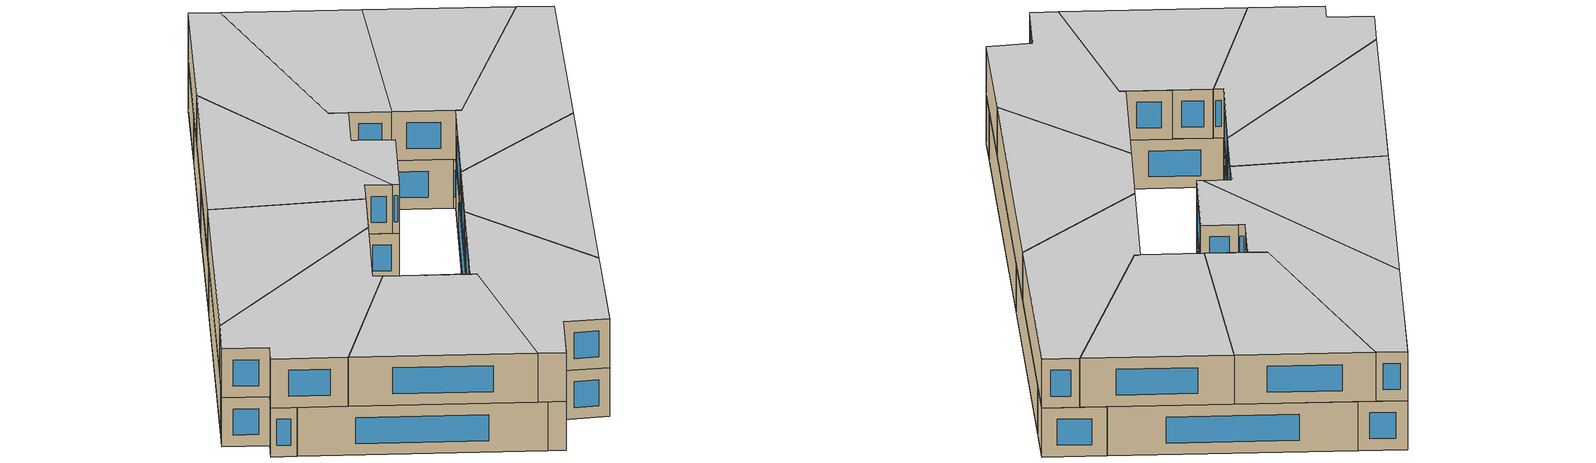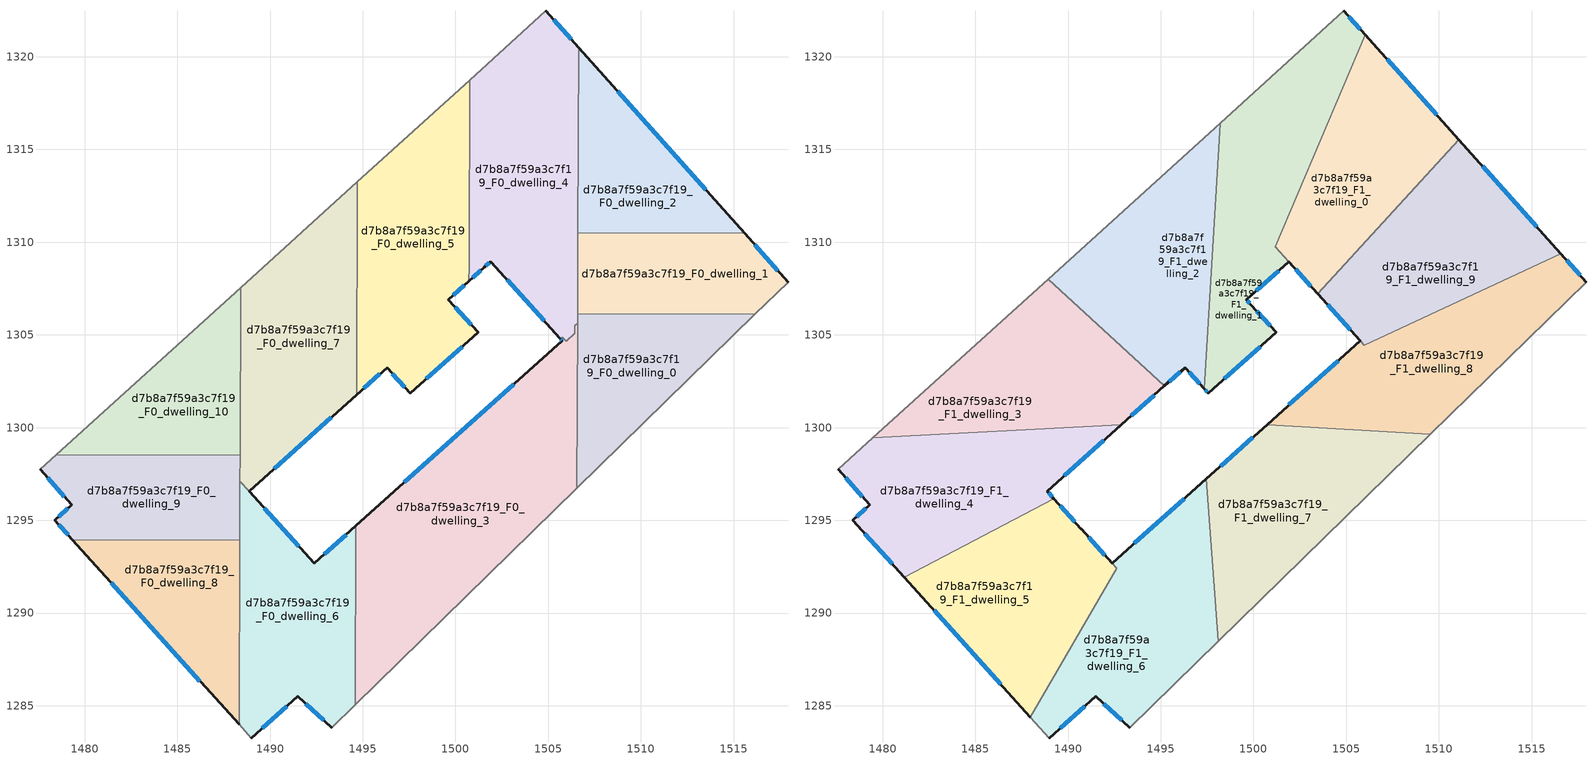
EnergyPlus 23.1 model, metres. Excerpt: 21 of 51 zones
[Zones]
d7b8a7f59a3c7f19_F0_dwelling_0
 floor ground (EU_floor_Construction): 1516.14,1306.1 1506.55,1296.74 1506.59,1306.14 z0
 wall adiabatic (EU_wall_Construction): 1506.55,1296.74 1516.14,1306.1 z0:3
 wall to d7b8a7f59a3c7f19_F0_dwelling_1 (EU_wall_Construction): 1516.14,1306.1 1506.59,1306.14 z0:3
 wall to d7b8a7f59a3c7f19_F0_dwelling_3 (EU_wall_Construction): 1506.59,1305.62 1506.55,1296.74 z0:3
 wall to d7b8a7f59a3c7f19_F0_dwelling_4 (EU_wall_Construction): 1506.59,1306.14 1506.59,1305.62 z0:3
d7b8a7f59a3c7f19_F0_dwelling_1
 floor ground (EU_floor_Construction): 1515.59,1310.47 1517.93,1307.85 1516.14,1306.1 1506.59,1306.14 1506.61,1310.5 z0
 wall outside (EU_wall_Construction): 1517.93,1307.85 1515.59,1310.47 z0:3
 wall to d7b8a7f59a3c7f19_F0_dwelling_2 (EU_wall_Construction): 1515.59,1310.47 1506.61,1310.5 z0:3
 wall adiabatic (EU_wall_Construction): 1516.14,1306.1 1517.93,1307.85 z0:3
 wall to d7b8a7f59a3c7f19_F0_dwelling_4 (EU_wall_Construction): 1506.61,1310.5 1506.59,1306.14 z0:3
 window (EU_Window_Construction): 1517.38,1308.47 1516.14,1309.85 z0.7:2.3
d7b8a7f59a3c7f19_F0_dwelling_10
 floor ground (EU_floor_Construction): 1488.42,1307.55 1488.39,1298.5 1478.47,1298.54 z0
 wall adiabatic (EU_wall_Construction): 1488.42,1307.55 1478.47,1298.54 z0:3
 wall to d7b8a7f59a3c7f19_F0_dwelling_7 (EU_wall_Construction): 1488.39,1298.5 1488.42,1307.55 z0:3
 wall to d7b8a7f59a3c7f19_F0_dwelling_9 (EU_wall_Construction): 1478.47,1298.54 1488.39,1298.5 z0:3
 ceiling adiabatic (EU_roof_Construction): 1488.39,1299.91 1488.42,1307.55 1479.47,1299.45 z3
d7b8a7f59a3c7f19_F0_dwelling_2
 floor ground (EU_floor_Construction): 1506.65,1320.49 1515.59,1310.47 1506.61,1310.5 z0
 wall outside (EU_wall_Construction): 1515.59,1310.47 1506.65,1320.49 z0:3
 wall to d7b8a7f59a3c7f19_F0_dwelling_4 (EU_wall_Construction): 1506.65,1320.49 1506.61,1310.5 z0:3
 window (EU_Window_Construction): 1513.49,1312.82 1508.75,1318.14 z0.7:2.3
d7b8a7f59a3c7f19_F0_dwelling_3
 floor ground (EU_floor_Construction): 1506.59,1305.62 1506.55,1296.74 1494.6,1285.06 1494.64,1294.7 1505.76,1304.67 1505.66,1304.79 1505.77,1304.88 1505.97,1304.66 1506.43,1305.08 1506.44,1305.48 z0
 wall outside (EU_wall_Construction): 1505.66,1304.79 1505.76,1304.67 1494.64,1294.7 z0:3
 wall adiabatic (EU_wall_Construction): 1494.6,1285.06 1506.55,1296.74 z0:3
 wall to d7b8a7f59a3c7f19_F0_dwelling_6 (EU_wall_Construction): 1494.64,1294.7 1494.6,1285.06 z0:3
 wall to d7b8a7f59a3c7f19_F0_dwelling_4 (EU_wall_Construction): 1506.59,1305.62 1506.44,1305.48 1506.43,1305.08 1505.97,1304.66 1505.77,1304.88 1505.66,1304.79 z0:3
 window (EU_Window_Construction): 1503.15,1302.33 1497.25,1297.05 / 1505.68,1304.76 1505.73,1304.7 z0.7:2.3
d7b8a7f59a3c7f19_F0_dwelling_4
 floor ground (EU_floor_Construction): 1504.88,1322.47 1506.65,1320.49 1506.59,1305.62 1506.44,1305.48 1506.43,1305.08 1505.97,1304.66 1505.77,1304.88 1505.66,1304.79 1501.9,1308.95 1501.56,1308.65 1500.73,1307.9 1500.73,1308.68 1500.73,1308.79 1500.73,1309.12 1500.77,1318.74 z0
 wall outside (EU_wall_Construction): 1506.65,1320.49 1504.88,1322.47 / 1500.73,1307.9 1501.56,1308.65 1501.9,1308.95 1505.66,1304.79 z0:3
 wall adiabatic (EU_wall_Construction): 1504.88,1322.47 1500.77,1318.74 z0:3
 wall to d7b8a7f59a3c7f19_F0_dwelling_5 (EU_wall_Construction): 1500.77,1318.74 1500.73,1309.12 1500.73,1308.79 1500.73,1308.68 1500.73,1307.9 z0:3
 window (EU_Window_Construction): 1506.23,1320.95 1505.3,1322 / 1502.78,1307.97 1504.77,1305.76 / 1501.64,1308.72 1501.82,1308.88 / 1500.92,1308.08 1501.37,1308.47 z0.7:2.3
d7b8a7f59a3c7f19_F0_dwelling_5
 floor ground (EU_floor_Construction): 1500.77,1318.74 1500.73,1307.9 1499.62,1306.91 1501.22,1305.13 1497.56,1301.85 1496.31,1303.24 1494.66,1301.77 1494.71,1313.25 z0
 wall outside (EU_wall_Construction): 1494.66,1301.77 1496.31,1303.24 1497.56,1301.85 1501.22,1305.13 1499.62,1306.91 1500.73,1307.9 z0:3
 wall to d7b8a7f59a3c7f19_F0_dwelling_7 (EU_wall_Construction): 1494.71,1313.25 1494.66,1301.77 z0:3
 wall adiabatic (EU_wall_Construction): 1500.77,1318.74 1494.71,1313.25 z0:3
 window (EU_Window_Construction): 1495.05,1302.11 1495.92,1302.89 / 1499.88,1307.14 1500.47,1307.67 / 1500.84,1305.55 1499.99,1306.49 / 1498.42,1302.62 1500.36,1304.36 / 1496.6,1302.92 1497.27,1302.18 z0.7:2.3
d7b8a7f59a3c7f19_F0_dwelling_6
 floor ground (EU_floor_Construction): 1494.64,1294.7 1494.6,1285.06 1493.33,1283.82 1491.48,1285.5 1488.98,1283.26 1488.33,1283.99 1488.38,1297.11 1492.38,1292.69 z0
 wall outside (EU_wall_Construction): 1494.64,1294.7 1492.38,1292.69 1488.87,1296.57 / 1488.98,1283.26 1491.48,1285.5 1493.33,1283.82 z0:3
 wall adiabatic (EU_wall_Construction): 1493.33,1283.82 1494.6,1285.06 / 1488.33,1283.99 1488.98,1283.26 z0:3
 wall to d7b8a7f59a3c7f19_F0_dwelling_7 (EU_wall_Construction): 1488.87,1296.58 1488.38,1297.12 z0:3
 wall to d7b8a7f59a3c7f19_F0_dwelling_8 (EU_wall_Construction): 1488.37,1293.93 1488.33,1283.99 z0:3
 wall to d7b8a7f59a3c7f19_F0_dwelling_9 (EU_wall_Construction): 1488.38,1297.11 1488.37,1293.93 z0:3
 window (EU_Window_Construction): 1491.56,1293.6 1489.7,1295.66 / 1494.11,1294.23 1492.91,1293.16 / 1491.92,1285.11 1492.9,1284.22 / 1489.57,1283.79 1490.9,1284.98 z0.7:2.3
d7b8a7f59a3c7f19_F0_dwelling_7
 floor ground (EU_floor_Construction): 1494.71,1313.25 1494.66,1301.77 1488.87,1296.58 1488.38,1297.12 1488.42,1307.55 z0
 wall outside (EU_wall_Construction): 1488.87,1296.58 1494.66,1301.77 z0:3
 wall adiabatic (EU_wall_Construction): 1494.71,1313.25 1488.42,1307.55 z0:3
 wall to d7b8a7f59a3c7f19_F0_dwelling_9 (EU_wall_Construction): 1488.38,1298.5 1488.38,1297.12 z0:3
 window (EU_Window_Construction): 1490.23,1297.79 1493.3,1300.55 z0.7:2.3
d7b8a7f59a3c7f19_F0_dwelling_8
 floor ground (EU_floor_Construction): 1488.37,1293.93 1488.33,1283.99 1479.34,1293.97 z0
 wall outside (EU_wall_Construction): 1479.34,1293.97 1488.33,1283.99 z0:3
 wall to d7b8a7f59a3c7f19_F0_dwelling_9 (EU_wall_Construction): 1488.37,1293.93 1479.34,1293.97 z0:3
 window (EU_Window_Construction): 1481.45,1291.62 1486.22,1286.33 z0.7:2.3
d7b8a7f59a3c7f19_F0_dwelling_9
 floor ground (EU_floor_Construction): 1488.39,1298.5 1488.37,1293.93 1479.34,1293.97 1478.4,1295.01 1479.32,1295.83 1477.6,1297.75 1478.47,1298.54 z0
 wall outside (EU_wall_Construction): 1477.6,1297.75 1479.32,1295.83 1478.4,1295.01 1479.34,1293.97 z0:3
 wall adiabatic (EU_wall_Construction): 1478.47,1298.54 1477.6,1297.75 z0:3
 window (EU_Window_Construction): 1478.62,1294.77 1479.12,1294.21 / 1479.1,1295.64 1478.61,1295.21 / 1478,1297.3 1478.92,1296.28 z0.7:2.3
d7b8a7f59a3c7f19_F1_dwelling_0
 floor to d7b8a7f59a3c7f19_F0_dwelling_4 (EU_floor_Construction): 1506.01,1321.2 1506.64,1320.49 1506.61,1310.65 1503.47,1307.21 1501.18,1309.75 z3
 floor to d7b8a7f59a3c7f19_F0_dwelling_2 (EU_floor_Construction): 1506.64,1320.49 1511.07,1315.54 1506.61,1310.65 z3
 wall outside (EU_wall_Construction): 1511.07,1315.54 1506.01,1321.2 / 1501.9,1308.95 1503.47,1307.21 z3:6
 wall to d7b8a7f59a3c7f19_F1_dwelling_9 (EU_wall_Construction): 1503.47,1307.21 1511.07,1315.54 z3:6
 wall to d7b8a7f59a3c7f19_F1_dwelling_1 (EU_wall_Construction): 1506.01,1321.2 1501.18,1309.75 1501.9,1308.95 z3:6
 window (EU_Window_Construction): 1509.88,1316.87 1507.2,1319.87 / 1502.27,1308.54 1503.1,1307.62 z3.7:5.3
 ceiling to d7b8a7f59a3c7f19_F2_dwelling_0 (EU_floor_Construction): 1503.47,1307.21 1511.07,1315.54 1506.01,1321.2 1501.18,1309.75 z6
d7b8a7f59a3c7f19_F1_dwelling_1
 floor to d7b8a7f59a3c7f19_F0_dwelling_5 (EU_floor_Construction): 1500.77,1318.74 1500.73,1307.9 1499.62,1306.91 1499.87,1306.63 1501.22,1305.13 1497.56,1301.85 1497.33,1302.11 1498.21,1316.42 z3
 floor to d7b8a7f59a3c7f19_F0_dwelling_4 (EU_floor_Construction): 1504.88,1322.47 1506.01,1321.2 1501.18,1309.75 1501.9,1308.95 1501.56,1308.65 1500.73,1307.9 1500.73,1309.05 1500.73,1309.12 1500.77,1318.74 z3
 wall outside (EU_wall_Construction): 1497.33,1302.11 1497.56,1301.85 1501.22,1305.13 1499.87,1306.63 1499.62,1306.91 1501.9,1308.95 / 1506.01,1321.2 1504.88,1322.47 z3:6
 wall to d7b8a7f59a3c7f19_F1_dwelling_2 (EU_wall_Construction): 1498.21,1316.42 1497.33,1302.11 z3:6
 wall adiabatic (EU_wall_Construction): 1504.88,1322.47 1498.21,1316.42 z3:6
 window (EU_Window_Construction): 1499.81,1306.69 1499.68,1306.84 / 1500.9,1305.48 1500.18,1306.28 / 1498.42,1302.62 1500.36,1304.36 / 1497.39,1302.05 1497.51,1301.91 / 1505.75,1321.49 1505.15,1322.17 / 1500.15,1307.39 1501.36,1308.47 z3.7:5.3
 ceiling to d7b8a7f59a3c7f19_F2_dwelling_1 (EU_floor_Construction): 1501.22,1305.13 1499.87,1306.63 1499.62,1306.91 1501.9,1308.95 1501.18,1309.75 1506.01,1321.2 1504.88,1322.47 1498.21,1316.42 1497.33,1302.11 1497.56,1301.85 z6
d7b8a7f59a3c7f19_F1_dwelling_2
 floor to d7b8a7f59a3c7f19_F0_dwelling_7 (EU_floor_Construction): 1494.71,1313.25 1494.67,1302.73 1488.93,1308.01 z3
 floor to d7b8a7f59a3c7f19_F0_dwelling_5 (EU_floor_Construction): 1498.21,1316.42 1497.33,1302.11 1496.31,1303.24 1495.2,1302.25 1494.67,1302.73 1494.71,1313.25 z3
 wall outside (EU_wall_Construction): 1495.2,1302.25 1496.31,1303.24 1497.33,1302.11 z3:6
 wall to d7b8a7f59a3c7f19_F1_dwelling_3 (EU_wall_Construction): 1488.93,1308.01 1495.2,1302.25 z3:6
 wall adiabatic (EU_wall_Construction): 1498.21,1316.42 1488.93,1308.01 z3:6
 window (EU_Window_Construction): 1496.55,1302.97 1497.09,1302.37 / 1495.46,1302.48 1496.05,1303.01 z3.7:5.3
 ceiling to d7b8a7f59a3c7f19_F2_dwelling_2 (EU_floor_Construction): 1497.33,1302.11 1498.21,1316.42 1488.93,1308.01 1495.2,1302.25 1496.31,1303.24 z6
d7b8a7f59a3c7f19_F1_dwelling_3
 floor to d7b8a7f59a3c7f19_F0_dwelling_7 (EU_floor_Construction): 1494.67,1302.73 1494.66,1301.77 1492.86,1300.15 1488.39,1299.91 1488.42,1307.55 1488.93,1308.01 z3
 floor adiabatic (EU_floor_Construction): 1488.42,1307.55 1488.39,1299.91 1479.47,1299.45 z3
 floor to d7b8a7f59a3c7f19_F0_dwelling_5 (EU_floor_Construction): 1495.2,1302.25 1494.66,1301.77 1494.67,1302.73 z3
 wall outside (EU_wall_Construction): 1492.86,1300.15 1495.2,1302.25 z3:6
 wall to d7b8a7f59a3c7f19_F1_dwelling_4 (EU_wall_Construction): 1479.47,1299.45 1492.86,1300.15 z3:6
 wall adiabatic (EU_wall_Construction): 1488.93,1308.01 1479.47,1299.45 z3:6
 window (EU_Window_Construction): 1493.41,1300.64 1494.65,1301.75 z3.7:5.3
 ceiling to d7b8a7f59a3c7f19_F2_dwelling_3 (EU_floor_Construction): 1492.86,1300.15 1495.2,1302.25 1488.93,1308.01 1479.47,1299.45 z6
d7b8a7f59a3c7f19_F1_dwelling_4
 floor to d7b8a7f59a3c7f19_F0_dwelling_9 (EU_floor_Construction): 1488.39,1298.5 1488.37,1295.71 1485.01,1293.94 1479.34,1293.97 1478.4,1295.01 1479.32,1295.83 1477.6,1297.75 1478.47,1298.54 z3
 floor to d7b8a7f59a3c7f19_F0_dwelling_10 (EU_floor_Construction): 1488.39,1299.91 1488.39,1298.5 1478.47,1298.54 1479.47,1299.45 z3
 floor to d7b8a7f59a3c7f19_F0_dwelling_8 (EU_floor_Construction): 1485.01,1293.94 1481.18,1291.93 1479.34,1293.97 z3
 floor to d7b8a7f59a3c7f19_F0_dwelling_7 (EU_floor_Construction): 1492.86,1300.15 1488.87,1296.58 1488.38,1297.12 1488.39,1299.91 z3
 floor to d7b8a7f59a3c7f19_F0_dwelling_6 (EU_floor_Construction): 1488.38,1297.12 1489.24,1296.17 1488.37,1295.72 z3
 wall outside (EU_wall_Construction): 1477.6,1297.75 1479.32,1295.83 1478.4,1295.01 1481.18,1291.92 / 1489.24,1296.17 1488.87,1296.58 1492.86,1300.15 z3:6
 wall adiabatic (EU_wall_Construction): 1479.47,1299.45 1477.6,1297.75 z3:6
 wall to d7b8a7f59a3c7f19_F1_dwelling_5 (EU_wall_Construction): 1481.18,1291.92 1489.24,1296.17 z3:6
 window (EU_Window_Construction): 1478,1297.3 1478.92,1296.28 / 1489.81,1297.42 1491.92,1299.31 / 1489.15,1296.27 1488.96,1296.48 / 1479.05,1294.29 1480.52,1292.65 / 1479.1,1295.64 1478.61,1295.21 z3.7:5.3
 ceiling to d7b8a7f59a3c7f19_F2_dwelling_4 (EU_floor_Construction): 1489.24,1296.17 1488.87,1296.58 1492.86,1300.15 1479.47,1299.45 1477.6,1297.75 1479.32,1295.83 1478.4,1295.01 1481.18,1291.92 z6
d7b8a7f59a3c7f19_F1_dwelling_5
 floor to d7b8a7f59a3c7f19_F0_dwelling_8 (EU_floor_Construction): 1488.37,1293.93 1488.33,1285.01 1487.97,1284.39 1481.18,1291.93 1485.01,1293.94 z3
 floor to d7b8a7f59a3c7f19_F0_dwelling_9 (EU_floor_Construction): 1488.37,1295.71 1488.37,1293.93 1485.01,1293.94 z3
 floor to d7b8a7f59a3c7f19_F0_dwelling_6 (EU_floor_Construction): 1489.24,1296.17 1492.62,1292.42 1488.33,1285.01 1488.37,1295.72 z3
 wall outside (EU_wall_Construction): 1481.18,1291.92 1487.97,1284.39 / 1490.71,1294.53 1489.24,1296.17 z3:6
 wall to d7b8a7f59a3c7f19_F1_dwelling_6 (EU_wall_Construction): 1487.97,1284.39 1492.62,1292.42 1490.71,1294.53 z3:6
 window (EU_Window_Construction): 1482.77,1290.15 1486.38,1286.16 / 1490.37,1294.92 1489.58,1295.79 z3.7:5.3
 ceiling to d7b8a7f59a3c7f19_F2_dwelling_5 (EU_floor_Construction): 1487.97,1284.39 1492.62,1292.42 1489.24,1296.17 1481.18,1291.92 z6
d7b8a7f59a3c7f19_F1_dwelling_6
 floor to d7b8a7f59a3c7f19_F0_dwelling_6 (EU_floor_Construction): 1494.63,1294.7 1494.6,1285.06 1493.33,1283.82 1491.48,1285.5 1488.98,1283.26 1488.33,1283.99 1488.33,1285.01 1492.62,1292.42 1490.89,1294.34 1492.38,1292.69 z3
 floor to d7b8a7f59a3c7f19_F0_dwelling_8 (EU_floor_Construction): 1488.33,1285.01 1488.33,1283.99 1487.97,1284.39 z3
 floor to d7b8a7f59a3c7f19_F0_dwelling_3 (EU_floor_Construction): 1497.46,1297.24 1498.11,1288.49 1494.6,1285.06 1494.63,1294.7 z3
 wall outside (EU_wall_Construction): 1497.46,1297.24 1492.38,1292.69 1490.72,1294.53 / 1488.98,1283.26 1491.48,1285.5 1493.33,1283.82 z3:6
 wall to d7b8a7f59a3c7f19_F1_dwelling_7 (EU_wall_Construction): 1498.11,1288.49 1497.46,1297.24 z3:6
 wall adiabatic (EU_wall_Construction): 1493.33,1283.82 1498.11,1288.49 / 1487.97,1284.39 1488.98,1283.26 z3:6
 window (EU_Window_Construction): 1491.99,1293.12 1491.11,1294.1 / 1496.27,1296.17 1493.58,1293.75 / 1491.92,1285.11 1492.9,1284.22 / 1489.57,1283.79 1490.9,1284.98 z3.7:5.3
 ceiling to d7b8a7f59a3c7f19_F2_dwelling_6 (EU_floor_Construction): 1493.33,1283.82 1498.11,1288.49 1497.46,1297.24 1492.38,1292.69 1490.72,1294.53 1492.62,1292.42 1487.97,1284.39 1488.98,1283.26 1491.48,1285.5 z6
d7b8a7f59a3c7f19_F1_dwelling_7
 floor to d7b8a7f59a3c7f19_F0_dwelling_3 (EU_floor_Construction): 1506.56,1299.82 1506.55,1296.74 1498.11,1288.49 1497.46,1297.24 1500.73,1300.17 z3
 floor to d7b8a7f59a3c7f19_F0_dwelling_0 (EU_floor_Construction): 1509.52,1299.64 1506.55,1296.74 1506.56,1299.82 z3
 wall outside (EU_wall_Construction): 1500.73,1300.17 1497.46,1297.24 z3:6
 wall to d7b8a7f59a3c7f19_F1_dwelling_8 (EU_wall_Construction): 1509.52,1299.64 1500.73,1300.17 z3:6
 wall adiabatic (EU_wall_Construction): 1498.11,1288.49 1509.52,1299.64 z3:6
 window (EU_Window_Construction): 1499.96,1299.48 1498.23,1297.92 z3.7:5.3
 ceiling to d7b8a7f59a3c7f19_F2_dwelling_7 (EU_floor_Construction): 1509.52,1299.64 1500.73,1300.17 1497.46,1297.24 1498.11,1288.49 z6
d7b8a7f59a3c7f19_F1_dwelling_8
 floor to d7b8a7f59a3c7f19_F0_dwelling_0 (EU_floor_Construction): 1516.14,1306.1 1509.52,1299.64 1506.56,1299.82 1506.58,1304.74 1509.57,1306.13 z3
 floor to d7b8a7f59a3c7f19_F0_dwelling_1 (EU_floor_Construction): 1516.57,1309.38 1517.93,1307.85 1516.14,1306.1 1509.57,1306.13 z3
 floor to d7b8a7f59a3c7f19_F0_dwelling_3 (EU_floor_Construction): 1506.58,1304.74 1506.56,1299.82 1500.73,1300.17 1505.76,1304.67 1505.97,1304.45 z3
 wall outside (EU_wall_Construction): 1517.93,1307.85 1516.57,1309.38 / 1505.76,1304.67 1500.73,1300.17 z3:6
 wall adiabatic (EU_wall_Construction): 1509.52,1299.64 1517.93,1307.85 z3:6
 wall to d7b8a7f59a3c7f19_F1_dwelling_9 (EU_wall_Construction): 1516.57,1309.38 1505.97,1304.45 1505.76,1304.68 z3:6
 window (EU_Window_Construction): 1517.61,1308.21 1516.89,1309.02 / 1504.58,1303.62 1501.91,1301.23 z3.7:5.3
 ceiling to d7b8a7f59a3c7f19_F2_dwelling_8 (EU_floor_Construction): 1517.93,1307.85 1516.57,1309.38 1505.97,1304.45 1505.76,1304.67 1500.73,1300.17 1509.52,1299.64 z6
d7b8a7f59a3c7f19_F1_dwelling_9
 floor to d7b8a7f59a3c7f19_F0_dwelling_1 (EU_floor_Construction): 1515.59,1310.47 1516.57,1309.38 1509.57,1306.13 1506.59,1306.14 1506.61,1310.5 z3
 floor to d7b8a7f59a3c7f19_F0_dwelling_2 (EU_floor_Construction): 1511.07,1315.54 1515.59,1310.47 1506.61,1310.5 1506.61,1310.65 z3
 floor to d7b8a7f59a3c7f19_F0_dwelling_4 (EU_floor_Construction): 1506.61,1310.65 1506.59,1305.62 1506.44,1305.48 1506.43,1305.08 1505.97,1304.66 1505.77,1304.88 1505.66,1304.79 1503.47,1307.21 z3
 floor to d7b8a7f59a3c7f19_F0_dwelling_0 (EU_floor_Construction): 1509.57,1306.13 1506.58,1304.74 1506.59,1306.14 z3
 floor to d7b8a7f59a3c7f19_F0_dwelling_3 (EU_floor_Construction): 1506.59,1305.62 1506.58,1304.74 1505.97,1304.45 1505.75,1304.68 1505.66,1304.79 1505.77,1304.88 1505.97,1304.66 1506.43,1305.08 1506.44,1305.48 z3
 wall outside (EU_wall_Construction): 1516.57,1309.38 1511.07,1315.54 / 1503.47,1307.21 1505.75,1304.68 z3:6
 window (EU_Window_Construction): 1515.28,1310.83 1512.36,1314.09 / 1504,1306.62 1505.22,1305.27 z3.7:5.3
 ceiling to d7b8a7f59a3c7f19_F2_dwelling_9 (EU_floor_Construction): 1516.57,1309.38 1511.07,1315.54 1503.47,1307.21 1505.75,1304.68 1505.97,1304.45 z6
[Building]
EU S2 Campaign: North Axis=0; Terrain=City; Solar Distribution=FullExterior
[Site:Location]
Budapest.Ferenc.Liszt.Intl.AP: Latitude=47.437; Longitude=19.256; Time Zone=1; Elevation=185
[SizingPeriod:WeatherFileDays]
AnnualSizingPeriod: Begin Month=1; Begin Day of Month=1; End Month=12; End Day of Month=31; Day of Week for Start Day=Monday; Use Weather File Daylight Saving Period=No; Use Weather File Rain and Snow Indicators=No
[MATERIAL]
EU_InternalMass_Material: Roughness=MediumRough; Thickness=0.1; Conductivity=1; Density=1800; Specific Heat=900; Thermal Absorptance=0.9; Solar Absorptance=0.7; Visible Absorptance=0.7
[MATERIAL:NOMASS] Roughness=MediumRough; Thermal Absorptance=0.9; Solar Absorptance=0.7; Visible Absorptance=0.7
Name | Thermal Resistance
EU_wall_NoMass | 0.832559
EU_roof_NoMass | 1.39638
EU_floor_NoMass | 0.872794
[WINDOWMATERIAL:SIMPLEGLAZINGSYSTEM]
EU_Window_SimpleGlazing: UFactor=2.79869; Solar Heat Gain Coefficient=0.75; Visible Transmittance=0.75
[CONSTRUCTION]
EU_wall_Construction: EU_wall_NoMass
EU_roof_Construction: EU_roof_NoMass
EU_floor_Construction: EU_floor_NoMass
EU_Window_Construction: EU_Window_SimpleGlazing
EU_InternalMass_Construction: EU_InternalMass_Material
[ZONE] Type=1; Multiplier=1; Ceiling Height=autocalculate; Floor Area=autocalculate; Part of Total Floor Area=Yes
Name | Volume
d7b8a7f59a3c7f19_F0_dwelling_0 | 134.629
d7b8a7f59a3c7f19_F1_dwelling_0 | 185.321
d7b8a7f59a3c7f19_F0_dwelling_1 | 134.603
d7b8a7f59a3c7f19_F1_dwelling_1 | 218.543
d7b8a7f59a3c7f19_F0_dwelling_10 | 134.643
d7b8a7f59a3c7f19_F0_dwelling_2 | 134.647
d7b8a7f59a3c7f19_F1_dwelling_2 | 201.931
d7b8a7f59a3c7f19_F0_dwelling_3 | 327.218
d7b8a7f59a3c7f19_F1_dwelling_3 | 201.933
d7b8a7f59a3c7f19_F0_dwelling_4 | 246.29
d7b8a7f59a3c7f19_F1_dwelling_4 | 201.954
d7b8a7f59a3c7f19_F0_dwelling_5 | 234.228
d7b8a7f59a3c7f19_F1_dwelling_5 | 201.28
d7b8a7f59a3c7f19_F0_dwelling_6 | 189.266
d7b8a7f59a3c7f19_F1_dwelling_6 | 202.59
d7b8a7f59a3c7f19_F0_dwelling_7 | 214.525
d7b8a7f59a3c7f19_F1_dwelling_7 | 201.922
d7b8a7f59a3c7f19_F0_dwelling_8 | 134.624
d7b8a7f59a3c7f19_F1_dwelling_8 | 202.512
d7b8a7f59a3c7f19_F0_dwelling_9 | 134.644
d7b8a7f59a3c7f19_F1_dwelling_9 | 201.268
[INTERNALMASS] Construction=EU_InternalMass_Construction
Name | Zone or ZoneList | Surface Area
d7b8a7f59a3c7f19_F0_dwelling_0_EU_InternalMass | d7b8a7f59a3c7f19_F0_dwelling_0 | 44.8763
d7b8a7f59a3c7f19_F0_dwelling_1_EU_InternalMass | d7b8a7f59a3c7f19_F0_dwelling_1 | 44.8678
d7b8a7f59a3c7f19_F0_dwelling_2_EU_InternalMass | d7b8a7f59a3c7f19_F0_dwelling_2 | 44.8823
d7b8a7f59a3c7f19_F0_dwelling_3_EU_InternalMass | d7b8a7f59a3c7f19_F0_dwelling_3 | 109.072
d7b8a7f59a3c7f19_F0_dwelling_4_EU_InternalMass | d7b8a7f59a3c7f19_F0_dwelling_4 | 82.0996
d7b8a7f59a3c7f19_F0_dwelling_5_EU_InternalMass | d7b8a7f59a3c7f19_F0_dwelling_5 | 78.0767
d7b8a7f59a3c7f19_F0_dwelling_6_EU_InternalMass | d7b8a7f59a3c7f19_F0_dwelling_6 | 63.1073
d7b8a7f59a3c7f19_F0_dwelling_7_EU_InternalMass | d7b8a7f59a3c7f19_F0_dwelling_7 | 71.5081
d7b8a7f59a3c7f19_F0_dwelling_8_EU_InternalMass | d7b8a7f59a3c7f19_F0_dwelling_8 | 44.8748
d7b8a7f59a3c7f19_F0_dwelling_9_EU_InternalMass | d7b8a7f59a3c7f19_F0_dwelling_9 | 44.8814
d7b8a7f59a3c7f19_F0_dwelling_10_EU_InternalMass | d7b8a7f59a3c7f19_F0_dwelling_10 | 44.8809
d7b8a7f59a3c7f19_F1_dwelling_0_EU_InternalMass | d7b8a7f59a3c7f19_F1_dwelling_0 | 61.7746
d7b8a7f59a3c7f19_F1_dwelling_1_EU_InternalMass | d7b8a7f59a3c7f19_F1_dwelling_1 | 72.846
d7b8a7f59a3c7f19_F1_dwelling_2_EU_InternalMass | d7b8a7f59a3c7f19_F1_dwelling_2 | 67.3104
d7b8a7f59a3c7f19_F1_dwelling_3_EU_InternalMass | d7b8a7f59a3c7f19_F1_dwelling_3 | 67.3111
d7b8a7f59a3c7f19_F1_dwelling_4_EU_InternalMass | d7b8a7f59a3c7f19_F1_dwelling_4 | 67.318
d7b8a7f59a3c7f19_F1_dwelling_5_EU_InternalMass | d7b8a7f59a3c7f19_F1_dwelling_5 | 67.0928
d7b8a7f59a3c7f19_F1_dwelling_6_EU_InternalMass | d7b8a7f59a3c7f19_F1_dwelling_6 | 67.5378
d7b8a7f59a3c7f19_F1_dwelling_7_EU_InternalMass | d7b8a7f59a3c7f19_F1_dwelling_7 | 67.3072
d7b8a7f59a3c7f19_F1_dwelling_8_EU_InternalMass | d7b8a7f59a3c7f19_F1_dwelling_8 | 67.5364
d7b8a7f59a3c7f19_F1_dwelling_9_EU_InternalMass | d7b8a7f59a3c7f19_F1_dwelling_9 | 67.0888
[OTHEREQUIPMENT] Fuel Type=Electricity; Design Level Calculation Method=Watts/Area; Power per Zone Floor Area=1; Fraction Latent=0; Fraction Radiant=0; Fraction Lost=0; Carbon Dioxide Generation Rate=0; EndUse Subcategory=EU_Step8_InternalGains
Name | Zone or ZoneList or Space or SpaceList | Schedule
EU_Step8_InternalGain_d7b8a7f59a3c7f19_F0_dwelling_0_f000 | d7b8a7f59a3c7f19_F0_dwelling_0 | EU_Step8_GainSchedule_d7b8a7f59a3c7f19_F0_dwelling_0_f000
EU_Step8_InternalGain_d7b8a7f59a3c7f19_F0_dwelling_1_f000 | d7b8a7f59a3c7f19_F0_dwelling_1 | EU_Step8_GainSchedule_d7b8a7f59a3c7f19_F0_dwelling_1_f000
EU_Step8_InternalGain_d7b8a7f59a3c7f19_F0_dwelling_2_f000 | d7b8a7f59a3c7f19_F0_dwelling_2 | EU_Step8_GainSchedule_d7b8a7f59a3c7f19_F0_dwelling_2_f000
EU_Step8_InternalGain_d7b8a7f59a3c7f19_F0_dwelling_3_f000 | d7b8a7f59a3c7f19_F0_dwelling_3 | EU_Step8_GainSchedule_d7b8a7f59a3c7f19_F0_dwelling_3_f000
EU_Step8_InternalGain_d7b8a7f59a3c7f19_F0_dwelling_4_f000 | d7b8a7f59a3c7f19_F0_dwelling_4 | EU_Step8_GainSchedule_d7b8a7f59a3c7f19_F0_dwelling_4_f000
EU_Step8_InternalGain_d7b8a7f59a3c7f19_F0_dwelling_5_f000 | d7b8a7f59a3c7f19_F0_dwelling_5 | EU_Step8_GainSchedule_d7b8a7f59a3c7f19_F0_dwelling_5_f000
EU_Step8_InternalGain_d7b8a7f59a3c7f19_F0_dwelling_6_f000 | d7b8a7f59a3c7f19_F0_dwelling_6 | EU_Step8_GainSchedule_d7b8a7f59a3c7f19_F0_dwelling_6_f000
EU_Step8_InternalGain_d7b8a7f59a3c7f19_F0_dwelling_7_f000 | d7b8a7f59a3c7f19_F0_dwelling_7 | EU_Step8_GainSchedule_d7b8a7f59a3c7f19_F0_dwelling_7_f000
EU_Step8_InternalGain_d7b8a7f59a3c7f19_F0_dwelling_8_f000 | d7b8a7f59a3c7f19_F0_dwelling_8 | EU_Step8_GainSchedule_d7b8a7f59a3c7f19_F0_dwelling_8_f000
EU_Step8_InternalGain_d7b8a7f59a3c7f19_F0_dwelling_9_f000 | d7b8a7f59a3c7f19_F0_dwelling_9 | EU_Step8_GainSchedule_d7b8a7f59a3c7f19_F0_dwelling_9_f000
EU_Step8_InternalGain_d7b8a7f59a3c7f19_F0_dwelling_10_f000 | d7b8a7f59a3c7f19_F0_dwelling_10 | EU_Step8_GainSchedule_d7b8a7f59a3c7f19_F0_dwelling_10_f000
EU_Step8_InternalGain_d7b8a7f59a3c7f19_F1_dwelling_0_f000 | d7b8a7f59a3c7f19_F1_dwelling_0 | EU_Step8_GainSchedule_d7b8a7f59a3c7f19_F1_dwelling_0_f000
EU_Step8_InternalGain_d7b8a7f59a3c7f19_F1_dwelling_1_f000 | d7b8a7f59a3c7f19_F1_dwelling_1 | EU_Step8_GainSchedule_d7b8a7f59a3c7f19_F1_dwelling_1_f000
EU_Step8_InternalGain_d7b8a7f59a3c7f19_F1_dwelling_2_f000 | d7b8a7f59a3c7f19_F1_dwelling_2 | EU_Step8_GainSchedule_d7b8a7f59a3c7f19_F1_dwelling_2_f000
EU_Step8_InternalGain_d7b8a7f59a3c7f19_F1_dwelling_3_f000 | d7b8a7f59a3c7f19_F1_dwelling_3 | EU_Step8_GainSchedule_d7b8a7f59a3c7f19_F1_dwelling_3_f000
EU_Step8_InternalGain_d7b8a7f59a3c7f19_F1_dwelling_4_f000 | d7b8a7f59a3c7f19_F1_dwelling_4 | EU_Step8_GainSchedule_d7b8a7f59a3c7f19_F1_dwelling_4_f000
EU_Step8_InternalGain_d7b8a7f59a3c7f19_F1_dwelling_5_f000 | d7b8a7f59a3c7f19_F1_dwelling_5 | EU_Step8_GainSchedule_d7b8a7f59a3c7f19_F1_dwelling_5_f000
EU_Step8_InternalGain_d7b8a7f59a3c7f19_F1_dwelling_6_f000 | d7b8a7f59a3c7f19_F1_dwelling_6 | EU_Step8_GainSchedule_d7b8a7f59a3c7f19_F1_dwelling_6_f000
EU_Step8_InternalGain_d7b8a7f59a3c7f19_F1_dwelling_7_f000 | d7b8a7f59a3c7f19_F1_dwelling_7 | EU_Step8_GainSchedule_d7b8a7f59a3c7f19_F1_dwelling_7_f000
EU_Step8_InternalGain_d7b8a7f59a3c7f19_F1_dwelling_8_f000 | d7b8a7f59a3c7f19_F1_dwelling_8 | EU_Step8_GainSchedule_d7b8a7f59a3c7f19_F1_dwelling_8_f000
EU_Step8_InternalGain_d7b8a7f59a3c7f19_F1_dwelling_9_f000 | d7b8a7f59a3c7f19_F1_dwelling_9 | EU_Step8_GainSchedule_d7b8a7f59a3c7f19_F1_dwelling_9_f000
[ZONEVENTILATION:DESIGNFLOWRATE] Schedule=EU_AlwaysOn; Design Flow Rate Calculation Method=AirChanges/Hour; Air Changes per Hour=0.475469; Ventilation Type=Natural; Fan Pressure Rise=0; Fan Total Efficiency=1; Constant Term Coefficient=1; Temperature Term Coefficient=0; Velocity Term Coefficient=0; Velocity Squared Term Coefficient=0; Minimum Indoor Temperature=-100; Maximum Indoor Temperature=100; Delta Temperature=-100; Minimum Outdoor Temperature=-100; Maximum Outdoor Temperature=100; Maximum Wind Speed=40
Name | Zone or ZoneList or Space or SpaceList
EU_ConstantAir_d7b8a7f59a3c7f19_F0_dwelling_0 | d7b8a7f59a3c7f19_F0_dwelling_0
EU_ConstantAir_d7b8a7f59a3c7f19_F0_dwelling_1 | d7b8a7f59a3c7f19_F0_dwelling_1
EU_ConstantAir_d7b8a7f59a3c7f19_F0_dwelling_2 | d7b8a7f59a3c7f19_F0_dwelling_2
EU_ConstantAir_d7b8a7f59a3c7f19_F0_dwelling_3 | d7b8a7f59a3c7f19_F0_dwelling_3
EU_ConstantAir_d7b8a7f59a3c7f19_F0_dwelling_4 | d7b8a7f59a3c7f19_F0_dwelling_4
EU_ConstantAir_d7b8a7f59a3c7f19_F0_dwelling_5 | d7b8a7f59a3c7f19_F0_dwelling_5
EU_ConstantAir_d7b8a7f59a3c7f19_F0_dwelling_6 | d7b8a7f59a3c7f19_F0_dwelling_6
EU_ConstantAir_d7b8a7f59a3c7f19_F0_dwelling_7 | d7b8a7f59a3c7f19_F0_dwelling_7
EU_ConstantAir_d7b8a7f59a3c7f19_F0_dwelling_8 | d7b8a7f59a3c7f19_F0_dwelling_8
EU_ConstantAir_d7b8a7f59a3c7f19_F0_dwelling_9 | d7b8a7f59a3c7f19_F0_dwelling_9
EU_ConstantAir_d7b8a7f59a3c7f19_F0_dwelling_10 | d7b8a7f59a3c7f19_F0_dwelling_10
EU_ConstantAir_d7b8a7f59a3c7f19_F1_dwelling_0 | d7b8a7f59a3c7f19_F1_dwelling_0
EU_ConstantAir_d7b8a7f59a3c7f19_F1_dwelling_1 | d7b8a7f59a3c7f19_F1_dwelling_1
EU_ConstantAir_d7b8a7f59a3c7f19_F1_dwelling_2 | d7b8a7f59a3c7f19_F1_dwelling_2
EU_ConstantAir_d7b8a7f59a3c7f19_F1_dwelling_3 | d7b8a7f59a3c7f19_F1_dwelling_3
EU_ConstantAir_d7b8a7f59a3c7f19_F1_dwelling_4 | d7b8a7f59a3c7f19_F1_dwelling_4
EU_ConstantAir_d7b8a7f59a3c7f19_F1_dwelling_5 | d7b8a7f59a3c7f19_F1_dwelling_5
EU_ConstantAir_d7b8a7f59a3c7f19_F1_dwelling_6 | d7b8a7f59a3c7f19_F1_dwelling_6
EU_ConstantAir_d7b8a7f59a3c7f19_F1_dwelling_7 | d7b8a7f59a3c7f19_F1_dwelling_7
EU_ConstantAir_d7b8a7f59a3c7f19_F1_dwelling_8 | d7b8a7f59a3c7f19_F1_dwelling_8
EU_ConstantAir_d7b8a7f59a3c7f19_F1_dwelling_9 | d7b8a7f59a3c7f19_F1_dwelling_9
[HVACTEMPLATE:THERMOSTAT] Constant Heating Setpoint=20; Constant Cooling Setpoint=50
EU_HeatOnly_d7b8a7f59a3c7f19_F0_dwelling_0; EU_HeatOnly_d7b8a7f59a3c7f19_F0_dwelling_1; EU_HeatOnly_d7b8a7f59a3c7f19_F0_dwelling_2; EU_HeatOnly_d7b8a7f59a3c7f19_F0_dwelling_3; EU_HeatOnly_d7b8a7f59a3c7f19_F0_dwelling_4; EU_HeatOnly_d7b8a7f59a3c7f19_F0_dwelling_5; EU_HeatOnly_d7b8a7f59a3c7f19_F0_dwelling_6; EU_HeatOnly_d7b8a7f59a3c7f19_F0_dwelling_7; EU_HeatOnly_d7b8a7f59a3c7f19_F0_dwelling_8; EU_HeatOnly_d7b8a7f59a3c7f19_F0_dwelling_9; EU_HeatOnly_d7b8a7f59a3c7f19_F0_dwelling_10; EU_HeatOnly_d7b8a7f59a3c7f19_F1_dwelling_0; EU_HeatOnly_d7b8a7f59a3c7f19_F1_dwelling_1; EU_HeatOnly_d7b8a7f59a3c7f19_F1_dwelling_2; EU_HeatOnly_d7b8a7f59a3c7f19_F1_dwelling_3; EU_HeatOnly_d7b8a7f59a3c7f19_F1_dwelling_4; EU_HeatOnly_d7b8a7f59a3c7f19_F1_dwelling_5; EU_HeatOnly_d7b8a7f59a3c7f19_F1_dwelling_6; EU_HeatOnly_d7b8a7f59a3c7f19_F1_dwelling_7; EU_HeatOnly_d7b8a7f59a3c7f19_F1_dwelling_8; EU_HeatOnly_d7b8a7f59a3c7f19_F1_dwelling_9; EU_HeatOnly_d7b8a7f59a3c7f19_F2_dwelling_0; EU_HeatOnly_d7b8a7f59a3c7f19_F2_dwelling_1; EU_HeatOnly_d7b8a7f59a3c7f19_F2_dwelling_2; EU_HeatOnly_d7b8a7f59a3c7f19_F2_dwelling_3; EU_HeatOnly_d7b8a7f59a3c7f19_F2_dwelling_4; EU_HeatOnly_d7b8a7f59a3c7f19_F2_dwelling_5; EU_HeatOnly_d7b8a7f59a3c7f19_F2_dwelling_6; EU_HeatOnly_d7b8a7f59a3c7f19_F2_dwelling_7; EU_HeatOnly_d7b8a7f59a3c7f19_F2_dwelling_8; EU_HeatOnly_d7b8a7f59a3c7f19_F2_dwelling_9; EU_HeatOnly_d7b8a7f59a3c7f19_F3_dwelling_0; EU_HeatOnly_d7b8a7f59a3c7f19_F3_dwelling_1; EU_HeatOnly_d7b8a7f59a3c7f19_F3_dwelling_2; EU_HeatOnly_d7b8a7f59a3c7f19_F3_dwelling_3; EU_HeatOnly_d7b8a7f59a3c7f19_F3_dwelling_4; EU_HeatOnly_d7b8a7f59a3c7f19_F3_dwelling_5; EU_HeatOnly_d7b8a7f59a3c7f19_F3_dwelling_6; EU_HeatOnly_d7b8a7f59a3c7f19_F3_dwelling_7; EU_HeatOnly_d7b8a7f59a3c7f19_F3_dwelling_8; EU_HeatOnly_d7b8a7f59a3c7f19_F3_dwelling_9; EU_HeatOnly_d7b8a7f59a3c7f19_F4_dwelling_0; EU_HeatOnly_d7b8a7f59a3c7f19_F4_dwelling_1; EU_HeatOnly_d7b8a7f59a3c7f19_F4_dwelling_2; EU_HeatOnly_d7b8a7f59a3c7f19_F4_dwelling_3; EU_HeatOnly_d7b8a7f59a3c7f19_F4_dwelling_4; EU_HeatOnly_d7b8a7f59a3c7f19_F4_dwelling_5; EU_HeatOnly_d7b8a7f59a3c7f19_F4_dwelling_6; EU_HeatOnly_d7b8a7f59a3c7f19_F4_dwelling_7; EU_HeatOnly_d7b8a7f59a3c7f19_F4_dwelling_8; EU_HeatOnly_d7b8a7f59a3c7f19_F4_dwelling_9
[HVACTEMPLATE:ZONE:IDEALLOADSAIRSYSTEM] System Availability Schedule=EU_AlwaysOn; Maximum Heating Supply Air Temperature=50; Minimum Cooling Supply Air Temperature=13; Maximum Heating Supply Air Humidity Ratio=0.0156; Minimum Cooling Supply Air Humidity Ratio=0.0077; Heating Limit=NoLimit; Cooling Limit=NoLimit; Heating Availability Schedule=EU_AlwaysOn; Cooling Availability Schedule=EU_CoolingOff; Dehumidification Control Type=ConstantSensibleHeatRatio; Cooling Sensible Heat Ratio=0.7; Dehumidification Setpoint=60; Humidification Control Type=None; Humidification Setpoint=30; Outdoor Air Method=None; Outdoor Air Flow Rate per Person=0.00944; Outdoor Air Flow Rate per Zone Floor Area=0; Outdoor Air Flow Rate per Zone=0; Demand Controlled Ventilation Type=None; Outdoor Air Economizer Type=NoEconomizer; Heat Recovery Type=None; Sensible Heat Recovery Effectiveness=0.7; Latent Heat Recovery Effectiveness=0.65
Name | Template Thermostat
d7b8a7f59a3c7f19_F0_dwelling_0 | EU_HeatOnly_d7b8a7f59a3c7f19_F0_dwelling_0
d7b8a7f59a3c7f19_F0_dwelling_1 | EU_HeatOnly_d7b8a7f59a3c7f19_F0_dwelling_1
d7b8a7f59a3c7f19_F0_dwelling_2 | EU_HeatOnly_d7b8a7f59a3c7f19_F0_dwelling_2
d7b8a7f59a3c7f19_F0_dwelling_3 | EU_HeatOnly_d7b8a7f59a3c7f19_F0_dwelling_3
d7b8a7f59a3c7f19_F0_dwelling_4 | EU_HeatOnly_d7b8a7f59a3c7f19_F0_dwelling_4
d7b8a7f59a3c7f19_F0_dwelling_5 | EU_HeatOnly_d7b8a7f59a3c7f19_F0_dwelling_5
d7b8a7f59a3c7f19_F0_dwelling_6 | EU_HeatOnly_d7b8a7f59a3c7f19_F0_dwelling_6
d7b8a7f59a3c7f19_F0_dwelling_7 | EU_HeatOnly_d7b8a7f59a3c7f19_F0_dwelling_7
d7b8a7f59a3c7f19_F0_dwelling_8 | EU_HeatOnly_d7b8a7f59a3c7f19_F0_dwelling_8
d7b8a7f59a3c7f19_F0_dwelling_9 | EU_HeatOnly_d7b8a7f59a3c7f19_F0_dwelling_9
d7b8a7f59a3c7f19_F0_dwelling_10 | EU_HeatOnly_d7b8a7f59a3c7f19_F0_dwelling_10
d7b8a7f59a3c7f19_F1_dwelling_0 | EU_HeatOnly_d7b8a7f59a3c7f19_F1_dwelling_0
d7b8a7f59a3c7f19_F1_dwelling_1 | EU_HeatOnly_d7b8a7f59a3c7f19_F1_dwelling_1
d7b8a7f59a3c7f19_F1_dwelling_2 | EU_HeatOnly_d7b8a7f59a3c7f19_F1_dwelling_2
d7b8a7f59a3c7f19_F1_dwelling_3 | EU_HeatOnly_d7b8a7f59a3c7f19_F1_dwelling_3
d7b8a7f59a3c7f19_F1_dwelling_4 | EU_HeatOnly_d7b8a7f59a3c7f19_F1_dwelling_4
d7b8a7f59a3c7f19_F1_dwelling_5 | EU_HeatOnly_d7b8a7f59a3c7f19_F1_dwelling_5
d7b8a7f59a3c7f19_F1_dwelling_6 | EU_HeatOnly_d7b8a7f59a3c7f19_F1_dwelling_6
d7b8a7f59a3c7f19_F1_dwelling_7 | EU_HeatOnly_d7b8a7f59a3c7f19_F1_dwelling_7
d7b8a7f59a3c7f19_F1_dwelling_8 | EU_HeatOnly_d7b8a7f59a3c7f19_F1_dwelling_8
d7b8a7f59a3c7f19_F1_dwelling_9 | EU_HeatOnly_d7b8a7f59a3c7f19_F1_dwelling_9
[SIZING:ZONE] Zone Cooling Design Supply Air Temperature Input Method=SupplyAirTemperature; Zone Cooling Design Supply Air Temperature=13; Zone Heating Design Supply Air Temperature Input Method=SupplyAirTemperature; Zone Heating Design Supply Air Temperature=50; Zone Cooling Design Supply Air Humidity Ratio=0.008; Zone Heating Design Supply Air Humidity Ratio=0.008; Cooling Design Air Flow Method=DesignDay; Cooling Design Air Flow Rate=0; Cooling Minimum Air Flow per Zone Floor Area=0.000762; Cooling Minimum Air Flow=0; Cooling Minimum Air Flow Fraction=0.2; Heating Design Air Flow Method=DesignDay; Heating Design Air Flow Rate=0; Heating Maximum Air Flow per Zone Floor Area=0.002032; Heating Maximum Air Flow=0.141576; Heating Maximum Air Flow Fraction=0.3; Account for Dedicated Outdoor Air System=No; Dedicated Outdoor Air System Control Strategy=NeutralSupplyAir; Dedicated Outdoor Air Low Setpoint Temperature for Design=autosize; Dedicated Outdoor Air High Setpoint Temperature for Design=autosize; Zone Load Sizing Method=Sensible Load Only No Latent Load; Zone Latent Cooling Design Supply Air Humidity Ratio Input Method=HumidityRatioDifference; Zone Cooling Design Supply Air Humidity Ratio Difference=0.005; Zone Latent Heating Design Supply Air Humidity Ratio Input Method=HumidityRatioDifference; Zone Humidification Design Supply Air Humidity Ratio Difference=0.005
d7b8a7f59a3c7f19_F0_dwelling_0; d7b8a7f59a3c7f19_F0_dwelling_1; d7b8a7f59a3c7f19_F0_dwelling_2; d7b8a7f59a3c7f19_F0_dwelling_3; d7b8a7f59a3c7f19_F0_dwelling_4; d7b8a7f59a3c7f19_F0_dwelling_5; d7b8a7f59a3c7f19_F0_dwelling_6; d7b8a7f59a3c7f19_F0_dwelling_7; d7b8a7f59a3c7f19_F0_dwelling_8; d7b8a7f59a3c7f19_F0_dwelling_9; d7b8a7f59a3c7f19_F0_dwelling_10; d7b8a7f59a3c7f19_F1_dwelling_0; d7b8a7f59a3c7f19_F1_dwelling_1; d7b8a7f59a3c7f19_F1_dwelling_2; d7b8a7f59a3c7f19_F1_dwelling_3; d7b8a7f59a3c7f19_F1_dwelling_4; d7b8a7f59a3c7f19_F1_dwelling_5; d7b8a7f59a3c7f19_F1_dwelling_6; d7b8a7f59a3c7f19_F1_dwelling_7; d7b8a7f59a3c7f19_F1_dwelling_8; d7b8a7f59a3c7f19_F1_dwelling_9
[SCHEDULE:CONSTANT]
Name | Hourly Value
EU_AlwaysOn | 1
EU_CoolingOff | 0
[SCHEDULE:FILE] Column Number=1; Rows to Skip at Top=0; Number of Hours of Data=8760; Column Separator=Comma; Interpolate to Timestep=No; Minutes per Item=60; Adjust Schedule for Daylight Savings=Yes
Name | File
EU_Step8_GainSchedule_d7b8a7f59a3c7f19_F0_dwelling_0_f000 | ../../schedules/d7b8a7f59a3c7f19/d7b8a7f59a3c7f19_F0_dwelling_0_f000_gain.csv
EU_Step8_GainSchedule_d7b8a7f59a3c7f19_F0_dwelling_1_f000 | ../../schedules/d7b8a7f59a3c7f19/d7b8a7f59a3c7f19_F0_dwelling_1_f000_gain.csv
EU_Step8_GainSchedule_d7b8a7f59a3c7f19_F0_dwelling_2_f000 | ../../schedules/d7b8a7f59a3c7f19/d7b8a7f59a3c7f19_F0_dwelling_2_f000_gain.csv
EU_Step8_GainSchedule_d7b8a7f59a3c7f19_F0_dwelling_3_f000 | ../../schedules/d7b8a7f59a3c7f19/d7b8a7f59a3c7f19_F0_dwelling_3_f000_gain.csv
EU_Step8_GainSchedule_d7b8a7f59a3c7f19_F0_dwelling_4_f000 | ../../schedules/d7b8a7f59a3c7f19/d7b8a7f59a3c7f19_F0_dwelling_4_f000_gain.csv
EU_Step8_GainSchedule_d7b8a7f59a3c7f19_F0_dwelling_5_f000 | ../../schedules/d7b8a7f59a3c7f19/d7b8a7f59a3c7f19_F0_dwelling_5_f000_gain.csv
EU_Step8_GainSchedule_d7b8a7f59a3c7f19_F0_dwelling_6_f000 | ../../schedules/d7b8a7f59a3c7f19/d7b8a7f59a3c7f19_F0_dwelling_6_f000_gain.csv
EU_Step8_GainSchedule_d7b8a7f59a3c7f19_F0_dwelling_7_f000 | ../../schedules/d7b8a7f59a3c7f19/d7b8a7f59a3c7f19_F0_dwelling_7_f000_gain.csv
EU_Step8_GainSchedule_d7b8a7f59a3c7f19_F0_dwelling_8_f000 | ../../schedules/d7b8a7f59a3c7f19/d7b8a7f59a3c7f19_F0_dwelling_8_f000_gain.csv
EU_Step8_GainSchedule_d7b8a7f59a3c7f19_F0_dwelling_9_f000 | ../../schedules/d7b8a7f59a3c7f19/d7b8a7f59a3c7f19_F0_dwelling_9_f000_gain.csv
EU_Step8_GainSchedule_d7b8a7f59a3c7f19_F0_dwelling_10_f000 | ../../schedules/d7b8a7f59a3c7f19/d7b8a7f59a3c7f19_F0_dwelling_10_f000_gain.csv
EU_Step8_GainSchedule_d7b8a7f59a3c7f19_F1_dwelling_0_f000 | ../../schedules/d7b8a7f59a3c7f19/d7b8a7f59a3c7f19_F1_dwelling_0_f000_gain.csv
EU_Step8_GainSchedule_d7b8a7f59a3c7f19_F1_dwelling_1_f000 | ../../schedules/d7b8a7f59a3c7f19/d7b8a7f59a3c7f19_F1_dwelling_1_f000_gain.csv
EU_Step8_GainSchedule_d7b8a7f59a3c7f19_F1_dwelling_2_f000 | ../../schedules/d7b8a7f59a3c7f19/d7b8a7f59a3c7f19_F1_dwelling_2_f000_gain.csv
EU_Step8_GainSchedule_d7b8a7f59a3c7f19_F1_dwelling_3_f000 | ../../schedules/d7b8a7f59a3c7f19/d7b8a7f59a3c7f19_F1_dwelling_3_f000_gain.csv
EU_Step8_GainSchedule_d7b8a7f59a3c7f19_F1_dwelling_4_f000 | ../../schedules/d7b8a7f59a3c7f19/d7b8a7f59a3c7f19_F1_dwelling_4_f000_gain.csv
EU_Step8_GainSchedule_d7b8a7f59a3c7f19_F1_dwelling_5_f000 | ../../schedules/d7b8a7f59a3c7f19/d7b8a7f59a3c7f19_F1_dwelling_5_f000_gain.csv
EU_Step8_GainSchedule_d7b8a7f59a3c7f19_F1_dwelling_6_f000 | ../../schedules/d7b8a7f59a3c7f19/d7b8a7f59a3c7f19_F1_dwelling_6_f000_gain.csv
EU_Step8_GainSchedule_d7b8a7f59a3c7f19_F1_dwelling_7_f000 | ../../schedules/d7b8a7f59a3c7f19/d7b8a7f59a3c7f19_F1_dwelling_7_f000_gain.csv
EU_Step8_GainSchedule_d7b8a7f59a3c7f19_F1_dwelling_8_f000 | ../../schedules/d7b8a7f59a3c7f19/d7b8a7f59a3c7f19_F1_dwelling_8_f000_gain.csv
EU_Step8_GainSchedule_d7b8a7f59a3c7f19_F1_dwelling_9_f000 | ../../schedules/d7b8a7f59a3c7f19/d7b8a7f59a3c7f19_F1_dwelling_9_f000_gain.csv
